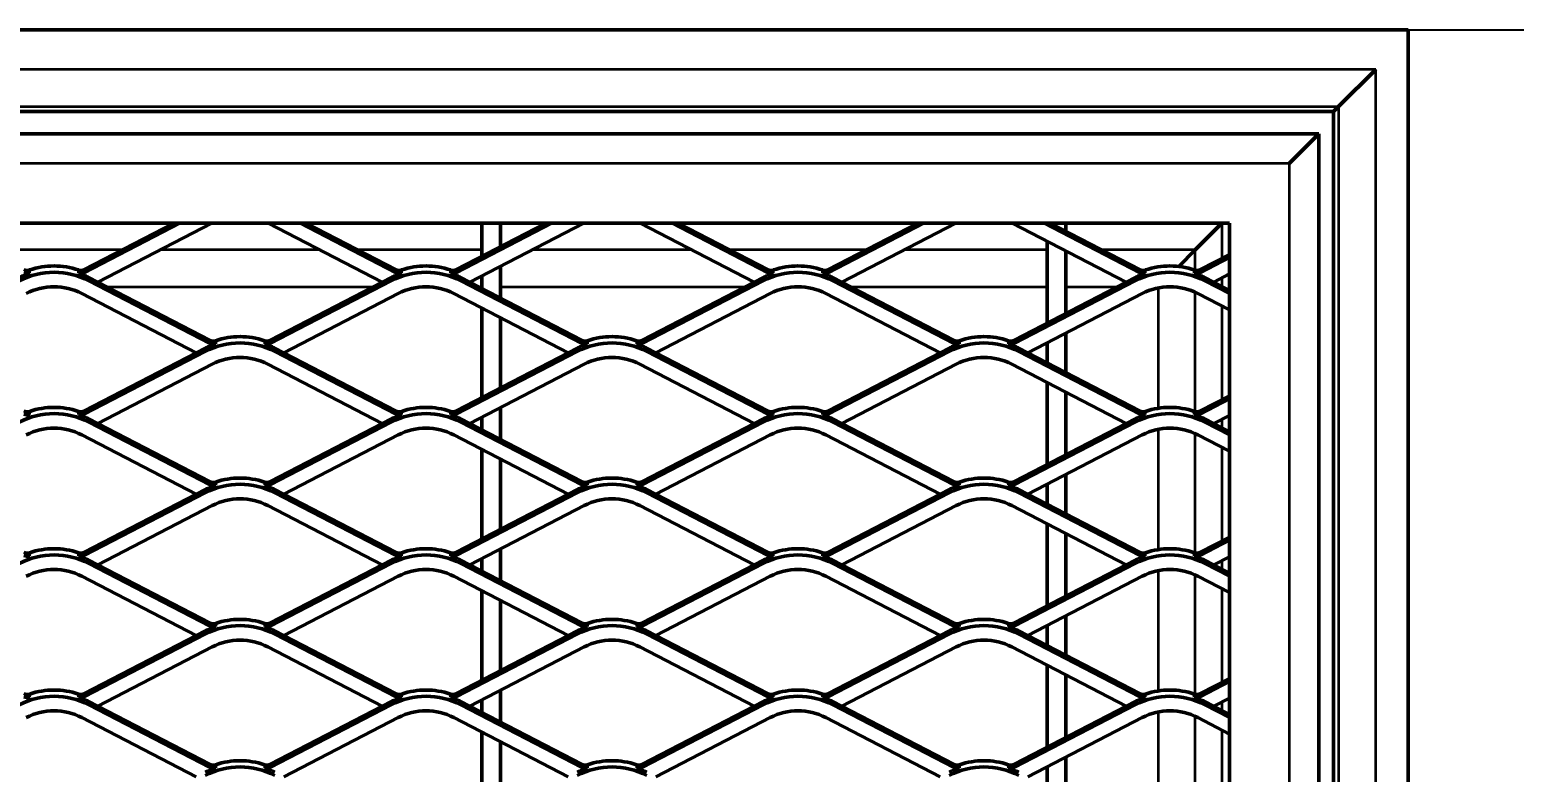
# Model space of a CAD drawing. Header units: millimetres. Extents: x 0 to 1485, y 0 to 1050.
# Drawn here: x 521.4 to 721, y 686.2 to 786 of the extents above; entities that cross this region are included whole.
import ezdxf

# ---------------------------------------------------------------- set-up
doc = ezdxf.new("R2010")
doc.units = ezdxf.units.MM
doc.header["$LTSCALE"] = 2.5
for name, color, linetype, lineweight in [('Bemaßung (ISO)', 7, 'Continuous', 25), ('Sichtbar (ISO)', 7, 'Continuous', 50), ('Sichtbar schmal (ISO)', 7, 'Continuous', 35)]:
    doc.layers.add(name, color=color, linetype=linetype, lineweight=lineweight)
doc.styles.add('TXT 3_5', font='isocpeur.ttf')
doc.dimstyles.new('Anrin Standard (DIN)', dxfattribs={"dimscale": 2.5, "dimtxt": 3.5, "dimasz": 2.5, "dimexe": 2, "dimexo": 0, "dimgap": 0.8, "dimtad": 1, "dimrnd": 1e-08, "dimtxsty": 'TXT 3_5', "dimcen": 0.09, "dimdle": 10, "dimclrd": 256, "dimclre": 256, "dimclrt": 256, "dimadec": 0, "dimazin": 2, "dimtfac": 0.714286, "dimtmove": 0, "dimatfit": 3, "dimfxl": 1, "dimtolj": 1, "dimlwd": -1, "dimlwe": -1, "dimarcsym": 0})

# ---------------------------------------------------------------- blocks, each defined once
blk = doc.blocks.new('*D18')
at = {"layer": 'Bemaßung (ISO)', "transparency": 16777216}
for p, q in [((706.71, 786.01), (754.21, 786.01)), ((749.21, 392.26), (749.21, 779.76)), ((706.71, 386.01), (754.21, 386.01))]:
    blk.add_line(p, q, dxfattribs=at)
for points in [[(748.17, 779.76), (750.26, 779.76), (749.21, 786.01)], [(748.17, 392.26), (750.26, 392.26), (749.21, 386.01)]]:
    blk.add_solid(points, dxfattribs=at)
at = {"layer": 'Defpoints', "color": 0, "transparency": 16777216}
for p in [(706.71, 786.01), (749.21, 786.01), (706.71, 386.01)]:
    blk.add_point(p, dxfattribs=at)
at = {"layer": 'Bemaßung (ISO)', "transparency": 16777216, "insert": (738.46, 577.26), "char_height": 8.75, "attachment_point": 1, "rotation": 90, "style": 'TXT 3_5'}
blk.add_mtext('\\A1;400', dxfattribs=at)

msp = doc.modelspace()

# ---------------------------------------------------------------- linework, layer by layer
at = {"layer": 'Sichtbar (ISO)'}
for p, q in [((706.7145, 786.0145), (108.7145, 786.0145)), ((706.7145, 386.0145), (706.7145, 786.0145)), ((702.3742, 780.6742), (697.3789, 775.679)), ((118.7145, 775.0145), (696.7145, 775.0145)), ((697.3789, 775.679), (696.7145, 775.0145)), ((696.7145, 775.0145), (696.7145, 397.0145)), ((694.7145, 772.0145), (120.7145, 772.0145)), ((690.7145, 768.0145), (694.7145, 772.0145)), ((694.7145, 772.0145), (694.7145, 400.0145)), ((682.7145, 760.0145), (132.7145, 760.0145)), ((540.8284, 760.0145), (528.7828, 753.7732)), ((541.641, 760.0145), (528.7828, 753.3522)), ((530.5888, 752.0751), (545.9117, 760.0145)), ((553.5173, 760.0145), (568.8402, 752.0751)), ((570.6462, 753.3522), (557.788, 760.0145)), ((570.6462, 753.7732), (558.6006, 760.0145)), ((590.8284, 760.0145), (578.7828, 753.7732)), ((591.641, 760.0145), (578.7828, 753.3522)), ((580.5888, 752.0751), (595.9117, 760.0145)), ((582.2145, 755.5513), (582.2145, 760.0145)), ((584.7145, 760.0145), (584.7145, 756.8467)), ((603.5173, 760.0145), (618.8402, 752.0751)), ((620.6462, 753.3522), (607.788, 760.0145)), ((620.6462, 753.7732), (608.6006, 760.0145)), ((640.8284, 760.0145), (628.7828, 753.7732)), ((641.641, 760.0145), (628.7828, 753.3522)), ((630.5888, 752.0751), (645.9117, 760.0145)), ((653.5173, 760.0145), (668.8402, 752.0751)), ((670.6462, 753.3522), (657.788, 760.0145)), ((670.6462, 753.7732), (658.6006, 760.0145)), ((660.7145, 760.0145), (660.7145, 758.9193)), ((678.1138, 756.4139), (681.6896, 759.9896)), ((681.7145, 760.0145), (681.6896, 759.9896)), ((682.7145, 760.0145), (682.7145, 412.0145)), ((658.2145, 746.5695), (658.2145, 757.5807)), ((678.1138, 756.4139), (675.8844, 754.1845)), ((660.7145, 756.2854), (660.7145, 747.8648)), ((682.7145, 755.8104), (678.7828, 753.7732)), ((682.7145, 755.3894), (678.7828, 753.3522)), ((530.5888, 752.0751), (529.3976, 752.6923)), ((570.0314, 752.6923), (568.8402, 752.0751)), ((580.5888, 752.0751), (579.3976, 752.6923)), ((582.2145, 751.2327), (582.2145, 752.9175)), ((584.7145, 754.2128), (584.7145, 749.9374)), ((620.0314, 752.6923), (618.8402, 752.0751)), ((630.5888, 752.0751), (629.3976, 752.6923)), ((670.0314, 752.6923), (668.8402, 752.0751)), ((680.5888, 752.0751), (679.3976, 752.6923)), ((680.5888, 752.0751), (682.7145, 753.1765)), ((543.8402, 742.5751), (528.461, 750.5437)), ((529.3976, 752.2713), (545.6462, 743.8522)), ((545.6462, 744.2732), (530.5888, 752.0751)), ((553.7828, 743.8522), (570.0314, 752.2713)), ((568.8402, 752.0751), (553.7828, 744.2732)), ((570.9681, 750.5437), (555.5888, 742.5751)), ((593.8402, 742.5751), (578.461, 750.5437)), ((579.3976, 752.2713), (595.6462, 743.8522)), ((595.6462, 744.2732), (580.5888, 752.0751)), ((603.7828, 743.8522), (620.0314, 752.2713)), ((618.8402, 752.0751), (603.7828, 744.2732)), ((620.9681, 750.5437), (605.5888, 742.5751)), ((643.8402, 742.5751), (628.461, 750.5437)), ((629.3976, 752.2713), (645.6462, 743.8522)), ((645.6462, 744.2732), (630.5888, 752.0751)), ((653.7828, 743.8522), (670.0314, 752.2713)), ((668.8402, 752.0751), (653.7828, 744.2732)), ((670.9681, 750.5437), (655.5888, 742.5751)), ((682.7145, 748.3398), (678.461, 750.5437)), ((679.3976, 752.2713), (682.7145, 750.5526)), ((682.7145, 750.9737), (680.5888, 752.0751)), ((582.2145, 736.5513), (582.2145, 748.5989)), ((584.7145, 747.3035), (584.7145, 737.8467)), ((660.7145, 745.231), (660.7145, 739.9193)), ((545.0314, 742.7713), (528.7828, 734.3522)), ((543.8402, 742.5751), (528.7828, 734.7732)), ((545.0314, 743.1923), (543.8402, 742.5751)), ((555.5888, 742.5751), (554.3976, 743.1923)), ((570.6462, 734.3522), (554.3976, 742.7713)), ((570.6462, 734.7732), (555.5888, 742.5751)), ((595.0314, 742.7713), (578.7828, 734.3522)), ((593.8402, 742.5751), (578.7828, 734.7732)), ((595.0314, 743.1923), (593.8402, 742.5751)), ((605.5888, 742.5751), (604.3976, 743.1923)), ((620.6462, 734.3522), (604.3976, 742.7713)), ((620.6462, 734.7732), (605.5888, 742.5751)), ((645.0314, 742.7713), (628.7828, 734.3522)), ((643.8402, 742.5751), (628.7828, 734.7732)), ((645.0314, 743.1923), (643.8402, 742.5751)), ((655.5888, 742.5751), (654.3976, 743.1923)), ((670.6462, 734.3522), (654.3976, 742.7713)), ((670.6462, 734.7732), (655.5888, 742.5751)), ((658.2145, 741.2146), (658.2145, 743.9356)), ((530.5888, 733.0751), (545.9681, 741.0437)), ((553.461, 741.0437), (568.8402, 733.0751)), ((580.5888, 733.0751), (595.9681, 741.0437)), ((603.461, 741.0437), (618.8402, 733.0751)), ((630.5888, 733.0751), (645.9681, 741.0437)), ((653.461, 741.0437), (668.8402, 733.0751)), ((658.2145, 727.5695), (658.2145, 738.5807)), ((660.7145, 737.2854), (660.7145, 728.8648)), ((682.7145, 736.8104), (678.7828, 734.7732)), ((682.7145, 736.3894), (678.7828, 734.3522)), ((584.7145, 735.2128), (584.7145, 730.9374)), ((530.5888, 733.0751), (529.3976, 733.6923)), ((529.3976, 733.2713), (545.6462, 724.8522)), ((545.6462, 725.2732), (530.5888, 733.0751)), ((553.7828, 724.8522), (570.0314, 733.2713)), ((568.8402, 733.0751), (553.7828, 725.2732)), ((570.0314, 733.6923), (568.8402, 733.0751)), ((580.5888, 733.0751), (579.3976, 733.6923)), ((579.3976, 733.2713), (595.6462, 724.8522)), ((595.6462, 725.2732), (580.5888, 733.0751)), ((582.2145, 732.2327), (582.2145, 733.9175)), ((603.7828, 724.8522), (620.0314, 733.2713)), ((618.8402, 733.0751), (603.7828, 725.2732)), ((620.0314, 733.6923), (618.8402, 733.0751)), ((630.5888, 733.0751), (629.3976, 733.6923)), ((629.3976, 733.2713), (645.6462, 724.8522)), ((645.6462, 725.2732), (630.5888, 733.0751)), ((653.7828, 724.8522), (670.0314, 733.2713)), ((668.8402, 733.0751), (653.7828, 725.2732)), ((670.0314, 733.6923), (668.8402, 733.0751)), ((680.5888, 733.0751), (679.3976, 733.6923)), ((679.3976, 733.2713), (682.7145, 731.5526)), ((680.5888, 733.0751), (682.7145, 734.1765)), ((682.7145, 731.9737), (680.5888, 733.0751)), ((543.8402, 723.5751), (528.461, 731.5437)), ((570.9681, 731.5437), (555.5888, 723.5751)), ((593.8402, 723.5751), (578.461, 731.5437)), ((620.9681, 731.5437), (605.5888, 723.5751)), ((643.8402, 723.5751), (628.461, 731.5437)), ((670.9681, 731.5437), (655.5888, 723.5751)), ((682.7145, 729.3398), (678.461, 731.5437)), ((582.2145, 717.5513), (582.2145, 729.5989)), ((584.7145, 728.3035), (584.7145, 718.8467)), ((658.2145, 722.2146), (658.2145, 724.9356)), ((660.7145, 726.231), (660.7145, 720.9193)), ((545.0314, 723.7713), (528.7828, 715.3522)), ((543.8402, 723.5751), (528.7828, 715.7732)), ((545.0314, 724.1923), (543.8402, 723.5751)), ((555.5888, 723.5751), (554.3976, 724.1923)), ((570.6462, 715.3522), (554.3976, 723.7713)), ((570.6462, 715.7732), (555.5888, 723.5751)), ((595.0314, 723.7713), (578.7828, 715.3522)), ((593.8402, 723.5751), (578.7828, 715.7732)), ((595.0314, 724.1923), (593.8402, 723.5751)), ((605.5888, 723.5751), (604.3976, 724.1923)), ((620.6462, 715.3522), (604.3976, 723.7713)), ((620.6462, 715.7732), (605.5888, 723.5751)), ((645.0314, 723.7713), (628.7828, 715.3522)), ((643.8402, 723.5751), (628.7828, 715.7732)), ((645.0314, 724.1923), (643.8402, 723.5751)), ((655.5888, 723.5751), (654.3976, 724.1923)), ((670.6462, 715.3522), (654.3976, 723.7713)), ((670.6462, 715.7732), (655.5888, 723.5751)), ((530.5888, 714.0751), (545.9681, 722.0437)), ((553.461, 722.0437), (568.8402, 714.0751)), ((580.5888, 714.0751), (595.9681, 722.0437)), ((603.461, 722.0437), (618.8402, 714.0751)), ((630.5888, 714.0751), (645.9681, 722.0437)), ((653.461, 722.0437), (668.8402, 714.0751)), ((658.2145, 708.5695), (658.2145, 719.5807)), ((660.7145, 718.2854), (660.7145, 709.8648)), ((682.7145, 717.8104), (678.7828, 715.7732)), ((682.7145, 717.3894), (678.7828, 715.3522)), ((530.5888, 714.0751), (529.3976, 714.6923)), ((570.0314, 714.6923), (568.8402, 714.0751)), ((580.5888, 714.0751), (579.3976, 714.6923)), ((582.2145, 713.2327), (582.2145, 714.9175)), ((584.7145, 716.2128), (584.7145, 711.9374)), ((620.0314, 714.6923), (618.8402, 714.0751)), ((630.5888, 714.0751), (629.3976, 714.6923)), ((670.0314, 714.6923), (668.8402, 714.0751)), ((680.5888, 714.0751), (679.3976, 714.6923)), ((680.5888, 714.0751), (682.7145, 715.1765)), ((543.8402, 704.5751), (528.461, 712.5437)), ((529.3976, 714.2713), (545.6462, 705.8522)), ((545.6462, 706.2732), (530.5888, 714.0751)), ((553.7828, 705.8522), (570.0314, 714.2713)), ((568.8402, 714.0751), (553.7828, 706.2732)), ((570.9681, 712.5437), (555.5888, 704.5751)), ((593.8402, 704.5751), (578.461, 712.5437)), ((579.3976, 714.2713), (595.6462, 705.8522)), ((595.6462, 706.2732), (580.5888, 714.0751)), ((603.7828, 705.8522), (620.0314, 714.2713)), ((618.8402, 714.0751), (603.7828, 706.2732)), ((620.9681, 712.5437), (605.5888, 704.5751)), ((643.8402, 704.5751), (628.461, 712.5437)), ((629.3976, 714.2713), (645.6462, 705.8522)), ((645.6462, 706.2732), (630.5888, 714.0751)), ((653.7828, 705.8522), (670.0314, 714.2713)), ((668.8402, 714.0751), (653.7828, 706.2732)), ((670.9681, 712.5437), (655.5888, 704.5751)), ((682.7145, 710.3398), (678.461, 712.5437)), ((679.3976, 714.2713), (682.7145, 712.5526)), ((682.7145, 712.9737), (680.5888, 714.0751)), ((582.2145, 698.5513), (582.2145, 710.5989)), ((584.7145, 709.3035), (584.7145, 699.8467)), ((660.7145, 707.231), (660.7145, 701.9193)), ((545.0314, 704.7713), (528.7828, 696.3522)), ((543.8402, 704.5751), (528.7828, 696.7732)), ((545.0314, 705.1923), (543.8402, 704.5751)), ((555.5888, 704.5751), (554.3976, 705.1923)), ((570.6462, 696.3522), (554.3976, 704.7713)), ((570.6462, 696.7732), (555.5888, 704.5751)), ((595.0314, 704.7713), (578.7828, 696.3522)), ((593.8402, 704.5751), (578.7828, 696.7732)), ((595.0314, 705.1923), (593.8402, 704.5751)), ((605.5888, 704.5751), (604.3976, 705.1923)), ((620.6462, 696.3522), (604.3976, 704.7713)), ((620.6462, 696.7732), (605.5888, 704.5751)), ((645.0314, 704.7713), (628.7828, 696.3522)), ((643.8402, 704.5751), (628.7828, 696.7732)), ((645.0314, 705.1923), (643.8402, 704.5751)), ((655.5888, 704.5751), (654.3976, 705.1923)), ((670.6462, 696.3522), (654.3976, 704.7713)), ((670.6462, 696.7732), (655.5888, 704.5751)), ((658.2145, 703.2146), (658.2145, 705.9356)), ((530.5888, 695.0751), (545.9681, 703.0437)), ((553.461, 703.0437), (568.8402, 695.0751)), ((580.5888, 695.0751), (595.9681, 703.0437)), ((603.461, 703.0437), (618.8402, 695.0751)), ((630.5888, 695.0751), (645.9681, 703.0437)), ((653.461, 703.0437), (668.8402, 695.0751)), ((658.2145, 689.5695), (658.2145, 700.5807)), ((660.7145, 699.2854), (660.7145, 690.8648)), ((682.7145, 698.8104), (678.7828, 696.7732)), ((584.7145, 697.2128), (584.7145, 692.9374)), ((682.7145, 698.3894), (678.7828, 696.3522)), ((530.5888, 695.0751), (529.3976, 695.6923)), ((529.3976, 695.2713), (545.6462, 686.8522)), ((545.6462, 687.2732), (530.5888, 695.0751)), ((553.7828, 686.8522), (570.0314, 695.2713)), ((568.8402, 695.0751), (553.7828, 687.2732)), ((570.0314, 695.6923), (568.8402, 695.0751)), ((580.5888, 695.0751), (579.3976, 695.6923)), ((579.3976, 695.2713), (595.6462, 686.8522)), ((595.6462, 687.2732), (580.5888, 695.0751)), ((582.2145, 694.2327), (582.2145, 695.9175)), ((603.7828, 686.8522), (620.0314, 695.2713)), ((618.8402, 695.0751), (603.7828, 687.2732)), ((620.0314, 695.6923), (618.8402, 695.0751)), ((630.5888, 695.0751), (629.3976, 695.6923)), ((629.3976, 695.2713), (645.6462, 686.8522)), ((645.6462, 687.2732), (630.5888, 695.0751)), ((653.7828, 686.8522), (670.0314, 695.2713)), ((668.8402, 695.0751), (653.7828, 687.2732)), ((670.0314, 695.6923), (668.8402, 695.0751)), ((680.5888, 695.0751), (679.3976, 695.6923)), ((679.3976, 695.2713), (682.7145, 693.5526)), ((680.5888, 695.0751), (682.7145, 696.1765)), ((682.7145, 693.9737), (680.5888, 695.0751)), ((543.8402, 685.5751), (528.461, 693.5437)), ((570.9681, 693.5437), (555.5888, 685.5751)), ((593.8402, 685.5751), (578.461, 693.5437)), ((620.9681, 693.5437), (605.5888, 685.5751)), ((643.8402, 685.5751), (628.461, 693.5437)), ((670.9681, 693.5437), (655.5888, 685.5751)), ((682.7145, 691.3398), (678.461, 693.5437)), ((582.2145, 679.5513), (582.2145, 691.5989)), ((584.7145, 690.3035), (584.7145, 680.8467)), ((658.2145, 684.2146), (658.2145, 686.9356)), ((660.7145, 688.231), (660.7145, 682.9193))]:
    msp.add_line(p, q, dxfattribs=at)
for centre, major_axis, start_param, end_param in [((524.7145, 744.4757), (-10, 0), 4.37897307, 5.04580489), ((574.7145, 744.4757), (-10, 0), 4.37897307, 5.04580489), ((624.7145, 744.4757), (-10, 0), 4.37897307, 5.04580489), ((674.7145, 744.4757), (-10, 0), 4.37897307, 5.04580489), ((524.7145, 743.6336), (10, 0), 1.08342274, 2.05816992), ((524.7145, 744.0547), (-10, 0), 5.04580489, 5.19976257), ((521.1145, 754.637), (-1, 0), 1.08342274, 1.90421224), ((521.1145, 754.216), (-1, 0), 1.08342274, 1.90421224), ((528.3145, 754.637), (-1, 0), 1.23738042, 2.05816992), ((528.3145, 754.216), (-1, 0), 1.23738042, 2.05816992), ((524.7145, 744.0547), (-10, 0), 4.22501539, 4.37897307), ((574.7145, 743.6336), (10, 0), 1.08342274, 2.05816992), ((574.7145, 744.0547), (-10, 0), 5.04580489, 5.19976257), ((571.1145, 754.637), (-1, 0), 1.08342274, 1.90421224), ((571.1145, 754.216), (-1, 0), 1.08342274, 1.90421224), ((578.3145, 754.637), (-1, 0), 1.23738042, 2.05816992), ((578.3145, 754.216), (-1, 0), 1.23738042, 2.05816992), ((574.7145, 744.0547), (-10, 0), 4.22501539, 4.37897307), ((624.7145, 743.6336), (10, 0), 1.08342274, 2.05816992), ((624.7145, 744.0547), (-10, 0), 5.04580489, 5.19976257), ((621.1145, 754.637), (-1, 0), 1.08342274, 1.90421224), ((621.1145, 754.216), (-1, 0), 1.08342274, 1.90421224), ((628.3145, 754.637), (-1, 0), 1.23738042, 2.05816992), ((628.3145, 754.216), (-1, 0), 1.23738042, 2.05816992), ((624.7145, 744.0547), (-10, 0), 4.22501539, 4.37897307), ((674.7145, 743.6336), (10, 0), 1.08342274, 2.05816992), ((674.7145, 744.0547), (-10, 0), 5.04580489, 5.19976257), ((671.1145, 754.637), (-1, 0), 1.08342274, 1.90421224), ((671.1145, 754.216), (-1, 0), 1.08342274, 1.90421224), ((678.3145, 754.637), (-1, 0), 1.23738042, 2.05816992), ((678.3145, 754.216), (-1, 0), 1.23738042, 2.05816992), ((674.7145, 744.0547), (-10, 0), 4.22501539, 4.37897307), ((524.7145, 743.6336), (-8, 0), 4.22501539, 5.19976257), ((574.7145, 743.6336), (-8, 0), 4.22501539, 5.19976257), ((624.7145, 743.6336), (-8, 0), 4.22501539, 5.19976257), ((674.7145, 743.6336), (-8, 0), 4.22501539, 5.19976257), ((549.7145, 734.9757), (-10, 0), 4.37897307, 5.04580489), ((599.7145, 734.9757), (-10, 0), 4.37897307, 5.04580489), ((649.7145, 734.9757), (-10, 0), 4.37897307, 5.04580489), ((549.7145, 734.1336), (-10, 0), 4.22501539, 5.19976257), ((549.7145, 734.5547), (-10, 0), 5.04580489, 5.19976257), ((546.1145, 745.137), (-1, 0), 1.08342274, 1.90421224), ((546.1145, 744.716), (1, 0), 4.22501539, 5.04580489), ((553.3145, 745.137), (-1, 0), 1.23738042, 2.05816992), ((553.3145, 744.716), (1, 0), 4.37897307, 5.19976257), ((549.7145, 734.5547), (-10, 0), 4.22501539, 4.37897307), ((599.7145, 734.1336), (-10, 0), 4.22501539, 5.19976257), ((599.7145, 734.5547), (-10, 0), 5.04580489, 5.19976257), ((596.1145, 745.137), (-1, 0), 1.08342274, 1.90421224), ((596.1145, 744.716), (1, 0), 4.22501539, 5.04580489), ((603.3145, 745.137), (-1, 0), 1.23738042, 2.05816992), ((603.3145, 744.716), (1, 0), 4.37897307, 5.19976257), ((599.7145, 734.5547), (-10, 0), 4.22501539, 4.37897307), ((649.7145, 734.1336), (-10, 0), 4.22501539, 5.19976257), ((649.7145, 734.5547), (-10, 0), 5.04580489, 5.19976257), ((646.1145, 745.137), (-1, 0), 1.08342274, 1.90421224), ((646.1145, 744.716), (1, 0), 4.22501539, 5.04580489), ((653.3145, 745.137), (-1, 0), 1.23738042, 2.05816992), ((653.3145, 744.716), (1, 0), 4.37897307, 5.19976257), ((649.7145, 734.5547), (-10, 0), 4.22501539, 4.37897307), ((549.7145, 734.1336), (8, 0), 1.08342274, 2.05816992), ((599.7145, 734.1336), (8, 0), 1.08342274, 2.05816992), ((649.7145, 734.1336), (8, 0), 1.08342274, 2.05816992), ((524.7145, 724.6336), (10, 0), 1.08342274, 2.05816992), ((521.1145, 735.637), (-1, 0), 1.08342274, 1.90421224), ((524.7145, 725.4757), (-10, 0), 4.37897307, 5.04580489), ((528.3145, 735.637), (-1, 0), 1.23738042, 2.05816992), ((574.7145, 724.6336), (10, 0), 1.08342274, 2.05816992), ((571.1145, 735.637), (-1, 0), 1.08342274, 1.90421224), ((574.7145, 725.4757), (-10, 0), 4.37897307, 5.04580489), ((578.3145, 735.637), (-1, 0), 1.23738042, 2.05816992), ((624.7145, 724.6336), (10, 0), 1.08342274, 2.05816992), ((621.1145, 735.637), (-1, 0), 1.08342274, 1.90421224), ((624.7145, 725.4757), (-10, 0), 4.37897307, 5.04580489), ((628.3145, 735.637), (-1, 0), 1.23738042, 2.05816992), ((674.7145, 724.6336), (10, 0), 1.08342274, 2.05816992), ((671.1145, 735.637), (-1, 0), 1.08342274, 1.90421224), ((674.7145, 725.4757), (-10, 0), 4.37897307, 5.04580489), ((678.3145, 735.637), (-1, 0), 1.23738042, 2.05816992), ((521.1145, 735.216), (-1, 0), 1.08342274, 1.90421224), ((524.7145, 724.6336), (-8, 0), 4.22501539, 5.19976257), ((528.3145, 735.216), (-1, 0), 1.23738042, 2.05816992), ((524.7145, 725.0547), (-10, 0), 4.22501539, 4.37897307), ((574.7145, 725.0547), (-10, 0), 5.04580489, 5.19976257), ((571.1145, 735.216), (-1, 0), 1.08342274, 1.90421224), ((574.7145, 724.6336), (-8, 0), 4.22501539, 5.19976257), ((578.3145, 735.216), (-1, 0), 1.23738042, 2.05816992), ((574.7145, 725.0547), (-10, 0), 4.22501539, 4.37897307), ((624.7145, 725.0547), (-10, 0), 5.04580489, 5.19976257), ((621.1145, 735.216), (-1, 0), 1.08342274, 1.90421224), ((624.7145, 724.6336), (-8, 0), 4.22501539, 5.19976257), ((628.3145, 735.216), (-1, 0), 1.23738042, 2.05816992), ((624.7145, 725.0547), (-10, 0), 4.22501539, 4.37897307), ((674.7145, 725.0547), (-10, 0), 5.04580489, 5.19976257), ((671.1145, 735.216), (-1, 0), 1.08342274, 1.90421224), ((674.7145, 724.6336), (-8, 0), 4.22501539, 5.19976257), ((678.3145, 735.216), (-1, 0), 1.23738042, 2.05816992), ((674.7145, 725.0547), (-10, 0), 4.22501539, 4.37897307), ((549.7145, 715.1336), (-10, 0), 4.22501539, 5.19976257), ((549.7145, 715.5547), (-10, 0), 5.04580489, 5.19976257), ((546.1145, 726.137), (-1, 0), 1.08342274, 1.90421224), ((546.1145, 725.716), (1, 0), 4.22501539, 5.04580489), ((549.7145, 715.9757), (-10, 0), 4.37897307, 5.04580489), ((553.3145, 726.137), (-1, 0), 1.23738042, 2.05816992), ((553.3145, 725.716), (1, 0), 4.37897307, 5.19976257), ((549.7145, 715.5547), (-10, 0), 4.22501539, 4.37897307), ((599.7145, 715.1336), (-10, 0), 4.22501539, 5.19976257), ((599.7145, 715.5547), (-10, 0), 5.04580489, 5.19976257), ((596.1145, 726.137), (-1, 0), 1.08342274, 1.90421224), ((596.1145, 725.716), (1, 0), 4.22501539, 5.04580489), ((599.7145, 715.9757), (-10, 0), 4.37897307, 5.04580489), ((603.3145, 726.137), (-1, 0), 1.23738042, 2.05816992), ((603.3145, 725.716), (1, 0), 4.37897307, 5.19976257), ((599.7145, 715.5547), (-10, 0), 4.22501539, 4.37897307), ((649.7145, 715.1336), (-10, 0), 4.22501539, 5.19976257), ((649.7145, 715.5547), (-10, 0), 5.04580489, 5.19976257), ((646.1145, 726.137), (-1, 0), 1.08342274, 1.90421224), ((646.1145, 725.716), (1, 0), 4.22501539, 5.04580489), ((649.7145, 715.9757), (-10, 0), 4.37897307, 5.04580489), ((653.3145, 726.137), (-1, 0), 1.23738042, 2.05816992), ((653.3145, 725.716), (1, 0), 4.37897307, 5.19976257), ((649.7145, 715.5547), (-10, 0), 4.22501539, 4.37897307), ((549.7145, 715.1336), (8, 0), 1.08342274, 2.05816992), ((599.7145, 715.1336), (8, 0), 1.08342274, 2.05816992), ((649.7145, 715.1336), (8, 0), 1.08342274, 2.05816992), ((524.7145, 706.4757), (-10, 0), 4.37897307, 5.04580489), ((574.7145, 706.4757), (-10, 0), 4.37897307, 5.04580489), ((624.7145, 706.4757), (-10, 0), 4.37897307, 5.04580489), ((674.7145, 706.4757), (-10, 0), 4.37897307, 5.04580489), ((524.7145, 705.6336), (10, 0), 1.08342274, 2.05816992), ((521.1145, 716.637), (-1, 0), 1.08342274, 1.90421224), ((521.1145, 716.216), (-1, 0), 1.08342274, 1.90421224), ((528.3145, 716.637), (-1, 0), 1.23738042, 2.05816992), ((528.3145, 716.216), (-1, 0), 1.23738042, 2.05816992), ((524.7145, 706.0547), (-10, 0), 4.22501539, 4.37897307), ((574.7145, 705.6336), (10, 0), 1.08342274, 2.05816992), ((574.7145, 706.0547), (-10, 0), 5.04580489, 5.19976257), ((571.1145, 716.637), (-1, 0), 1.08342274, 1.90421224), ((571.1145, 716.216), (-1, 0), 1.08342274, 1.90421224), ((578.3145, 716.637), (-1, 0), 1.23738042, 2.05816992), ((578.3145, 716.216), (-1, 0), 1.23738042, 2.05816992), ((574.7145, 706.0547), (-10, 0), 4.22501539, 4.37897307), ((624.7145, 705.6336), (10, 0), 1.08342274, 2.05816992), ((624.7145, 706.0547), (-10, 0), 5.04580489, 5.19976257), ((621.1145, 716.637), (-1, 0), 1.08342274, 1.90421224), ((621.1145, 716.216), (-1, 0), 1.08342274, 1.90421224), ((628.3145, 716.637), (-1, 0), 1.23738042, 2.05816992), ((628.3145, 716.216), (-1, 0), 1.23738042, 2.05816992), ((624.7145, 706.0547), (-10, 0), 4.22501539, 4.37897307), ((674.7145, 705.6336), (10, 0), 1.08342274, 2.05816992), ((674.7145, 706.0547), (-10, 0), 5.04580489, 5.19976257), ((671.1145, 716.637), (-1, 0), 1.08342274, 1.90421224), ((671.1145, 716.216), (-1, 0), 1.08342274, 1.90421224), ((678.3145, 716.637), (-1, 0), 1.23738042, 2.05816992), ((678.3145, 716.216), (-1, 0), 1.23738042, 2.05816992), ((674.7145, 706.0547), (-10, 0), 4.22501539, 4.37897307), ((524.7145, 705.6336), (-8, 0), 4.22501539, 5.19976257), ((574.7145, 705.6336), (-8, 0), 4.22501539, 5.19976257), ((624.7145, 705.6336), (-8, 0), 4.22501539, 5.19976257), ((674.7145, 705.6336), (-8, 0), 4.22501539, 5.19976257), ((549.7145, 696.9757), (-10, 0), 4.37897307, 5.04580489), ((599.7145, 696.9757), (-10, 0), 4.37897307, 5.04580489), ((649.7145, 696.9757), (-10, 0), 4.37897307, 5.04580489), ((549.7145, 696.1336), (-10, 0), 4.22501539, 5.19976257), ((549.7145, 696.5547), (-10, 0), 5.04580489, 5.19976257), ((546.1145, 707.137), (-1, 0), 1.08342274, 1.90421224), ((546.1145, 706.716), (1, 0), 4.22501539, 5.04580489), ((553.3145, 707.137), (-1, 0), 1.23738042, 2.05816992), ((553.3145, 706.716), (1, 0), 4.37897307, 5.19976257), ((549.7145, 696.5547), (-10, 0), 4.22501539, 4.37897307), ((599.7145, 696.1336), (-10, 0), 4.22501539, 5.19976257), ((599.7145, 696.5547), (-10, 0), 5.04580489, 5.19976257), ((596.1145, 707.137), (-1, 0), 1.08342274, 1.90421224), ((596.1145, 706.716), (1, 0), 4.22501539, 5.04580489), ((603.3145, 707.137), (-1, 0), 1.23738042, 2.05816992), ((603.3145, 706.716), (1, 0), 4.37897307, 5.19976257), ((599.7145, 696.5547), (-10, 0), 4.22501539, 4.37897307), ((649.7145, 696.1336), (-10, 0), 4.22501539, 5.19976257), ((649.7145, 696.5547), (-10, 0), 5.04580489, 5.19976257), ((646.1145, 707.137), (-1, 0), 1.08342274, 1.90421224), ((646.1145, 706.716), (1, 0), 4.22501539, 5.04580489), ((653.3145, 707.137), (-1, 0), 1.23738042, 2.05816992), ((653.3145, 706.716), (1, 0), 4.37897307, 5.19976257), ((649.7145, 696.5547), (-10, 0), 4.22501539, 4.37897307), ((549.7145, 696.1336), (8, 0), 1.08342274, 2.05816992), ((599.7145, 696.1336), (8, 0), 1.08342274, 2.05816992), ((649.7145, 696.1336), (8, 0), 1.08342274, 2.05816992), ((524.7145, 686.6336), (10, 0), 1.08342274, 2.05816992), ((521.1145, 697.637), (-1, 0), 1.08342274, 1.90421224), ((524.7145, 687.4757), (-10, 0), 4.37897307, 5.04580489), ((528.3145, 697.637), (-1, 0), 1.23738042, 2.05816992), ((574.7145, 686.6336), (10, 0), 1.08342274, 2.05816992), ((571.1145, 697.637), (-1, 0), 1.08342274, 1.90421224), ((574.7145, 687.4757), (-10, 0), 4.37897307, 5.04580489), ((578.3145, 697.637), (-1, 0), 1.23738042, 2.05816992), ((624.7145, 686.6336), (10, 0), 1.08342274, 2.05816992), ((621.1145, 697.637), (-1, 0), 1.08342274, 1.90421224), ((624.7145, 687.4757), (-10, 0), 4.37897307, 5.04580489), ((628.3145, 697.637), (-1, 0), 1.23738042, 2.05816992), ((674.7145, 686.6336), (10, 0), 1.08342274, 2.05816992), ((671.1145, 697.637), (-1, 0), 1.08342274, 1.90421224), ((674.7145, 687.4757), (-10, 0), 4.37897307, 5.04580489), ((678.3145, 697.637), (-1, 0), 1.23738042, 2.05816992), ((521.1145, 697.216), (-1, 0), 1.08342274, 1.90421224), ((524.7145, 686.6336), (-8, 0), 4.22501539, 5.19976257), ((528.3145, 697.216), (-1, 0), 1.23738042, 2.05816992), ((524.7145, 687.0547), (-10, 0), 4.22501539, 4.37897307), ((574.7145, 687.0547), (-10, 0), 5.04580489, 5.19976257), ((571.1145, 697.216), (-1, 0), 1.08342274, 1.90421224), ((574.7145, 686.6336), (-8, 0), 4.22501539, 5.19976257), ((578.3145, 697.216), (-1, 0), 1.23738042, 2.05816992), ((574.7145, 687.0547), (-10, 0), 4.22501539, 4.37897307), ((624.7145, 687.0547), (-10, 0), 5.04580489, 5.19976257), ((621.1145, 697.216), (-1, 0), 1.08342274, 1.90421224), ((624.7145, 686.6336), (-8, 0), 4.22501539, 5.19976257), ((628.3145, 697.216), (-1, 0), 1.23738042, 2.05816992), ((624.7145, 687.0547), (-10, 0), 4.22501539, 4.37897307), ((674.7145, 687.0547), (-10, 0), 5.04580489, 5.19976257), ((671.1145, 697.216), (-1, 0), 1.08342274, 1.90421224), ((674.7145, 686.6336), (-8, 0), 4.22501539, 5.19976257), ((678.3145, 697.216), (-1, 0), 1.23738042, 2.05816992), ((674.7145, 687.0547), (-10, 0), 4.22501539, 4.37897307), ((549.7145, 677.1336), (-10, 0), 4.22501539, 5.19976257), ((549.7145, 677.5547), (-10, 0), 5.04580489, 5.19976257), ((546.1145, 688.137), (-1, 0), 1.08342274, 1.90421224), ((546.1145, 687.716), (1, 0), 4.22501539, 5.04580489), ((549.7145, 677.9757), (-10, 0), 4.37897307, 5.04580489), ((553.3145, 688.137), (-1, 0), 1.23738042, 2.05816992), ((553.3145, 687.716), (1, 0), 4.37897307, 5.19976257), ((549.7145, 677.5547), (-10, 0), 4.22501539, 4.37897307), ((599.7145, 677.1336), (-10, 0), 4.22501539, 5.19976257), ((599.7145, 677.5547), (-10, 0), 5.04580489, 5.19976257), ((596.1145, 688.137), (-1, 0), 1.08342274, 1.90421224), ((596.1145, 687.716), (1, 0), 4.22501539, 5.04580489), ((599.7145, 677.9757), (-10, 0), 4.37897307, 5.04580489), ((603.3145, 688.137), (-1, 0), 1.23738042, 2.05816992), ((603.3145, 687.716), (1, 0), 4.37897307, 5.19976257), ((599.7145, 677.5547), (-10, 0), 4.22501539, 4.37897307), ((649.7145, 677.1336), (-10, 0), 4.22501539, 5.19976257), ((649.7145, 677.5547), (-10, 0), 5.04580489, 5.19976257), ((646.1145, 688.137), (-1, 0), 1.08342274, 1.90421224), ((646.1145, 687.716), (1, 0), 4.22501539, 5.04580489), ((649.7145, 677.9757), (-10, 0), 4.37897307, 5.04580489), ((653.3145, 688.137), (-1, 0), 1.23738042, 2.05816992), ((653.3145, 687.716), (1, 0), 4.37897307, 5.19976257), ((649.7145, 677.5547), (-10, 0), 4.22501539, 4.37897307)]:
    msp.add_ellipse(centre, major_axis=major_axis, ratio=0.97758819, start_param=start_param, end_param=end_param, dxfattribs=at)
at = {"layer": 'Sichtbar schmal (ISO)'}
for p, q in [((702.3742, 780.6742), (113.0548, 780.6742)), ((702.3742, 391.3549), (702.3742, 780.6742)), ((118.0501, 775.679), (697.3789, 775.679)), ((697.3789, 775.679), (697.3789, 396.3501)), ((690.7145, 768.0145), (124.7145, 768.0145)), ((690.7145, 768.0145), (690.7145, 404.0145)), ((508.7145, 759.9896), (540.7803, 759.9896)), ((545.8637, 759.9896), (553.5653, 759.9896)), ((558.6487, 759.9896), (582.2145, 759.9896)), ((584.7145, 759.9896), (590.7803, 759.9896)), ((595.8637, 759.9896), (603.5653, 759.9896)), ((608.6487, 759.9896), (640.7803, 759.9896)), ((645.8637, 759.9896), (653.5653, 759.9896)), ((660.7145, 759.9896), (681.6896, 759.9896)), ((681.6896, 759.9896), (681.6896, 755.2794)), ((533.8791, 756.4139), (515.5499, 756.4139)), ((560.4665, 756.4139), (538.9625, 756.4139)), ((582.2145, 756.4139), (565.5499, 756.4139)), ((610.4665, 756.4139), (588.9625, 756.4139)), ((633.8791, 756.4139), (615.5499, 756.4139)), ((658.2145, 756.4139), (638.9625, 756.4139)), ((678.1138, 756.4139), (665.5499, 756.4139)), ((678.1138, 753.6793), (678.1138, 756.4139)), ((521.4418, 753.2922), (521.4418, 753.7133)), ((527.9872, 753.2922), (527.9872, 753.7133)), ((528.7828, 753.3522), (528.7828, 753.7732)), ((529.3976, 752.6923), (529.3976, 752.2713)), ((570.0314, 752.6923), (570.0314, 752.2713)), ((570.6462, 753.3522), (570.6462, 753.7732)), ((571.4418, 753.2922), (571.4418, 753.7133)), ((577.9872, 753.2922), (577.9872, 753.7133)), ((578.7828, 753.3522), (578.7828, 753.7732)), ((579.3976, 752.6923), (579.3976, 752.2713)), ((620.0314, 752.6923), (620.0314, 752.2713)), ((620.6462, 753.3522), (620.6462, 753.7732)), ((621.4418, 753.2922), (621.4418, 753.7133)), ((627.9872, 753.2922), (627.9872, 753.7133)), ((628.7828, 753.3522), (628.7828, 753.7732)), ((629.3976, 752.6923), (629.3976, 752.2713)), ((670.0314, 752.6923), (670.0314, 752.2713)), ((670.6462, 753.3522), (670.6462, 753.7732)), ((671.4418, 753.2922), (671.4418, 753.7133)), ((677.9872, 753.2922), (677.9872, 753.7133)), ((678.7828, 753.3522), (678.7828, 753.7732)), ((679.3976, 752.6923), (679.3976, 752.2713)), ((681.6896, 752.6455), (681.6896, 751.5047)), ((524.1224, 751.4329), (525.3066, 751.4329)), ((531.8283, 751.4329), (567.6008, 751.4329)), ((574.1224, 751.4329), (575.3066, 751.4329)), ((581.8283, 751.4329), (582.2145, 751.4329)), ((584.7145, 751.4329), (617.6008, 751.4329)), ((624.1224, 751.4329), (625.3066, 751.4329)), ((631.8283, 751.4329), (658.2145, 751.4329)), ((660.7145, 751.4329), (667.6008, 751.4329)), ((673.1329, 751.3), (673.1329, 735.1286)), ((678.1138, 734.6793), (678.1138, 750.7132)), ((681.6896, 748.8708), (681.6896, 736.2794)), ((545.0314, 742.7713), (545.0314, 743.1923)), ((545.6462, 744.2732), (545.6462, 743.8522)), ((546.4418, 744.2133), (546.4418, 743.7922)), ((552.9872, 744.2133), (552.9872, 743.7922)), ((553.7828, 744.2732), (553.7828, 743.8522)), ((554.3976, 742.7713), (554.3976, 743.1923)), ((595.0314, 742.7713), (595.0314, 743.1923)), ((595.6462, 744.2732), (595.6462, 743.8522)), ((596.4418, 744.2133), (596.4418, 743.7922)), ((602.9872, 744.2133), (602.9872, 743.7922)), ((603.7828, 744.2732), (603.7828, 743.8522)), ((604.3976, 742.7713), (604.3976, 743.1923)), ((645.0314, 742.7713), (645.0314, 743.1923)), ((645.6462, 744.2732), (645.6462, 743.8522)), ((646.4418, 744.2133), (646.4418, 743.7922)), ((652.9872, 744.2133), (652.9872, 743.7922)), ((653.7828, 744.2732), (653.7828, 743.8522)), ((654.3976, 742.7713), (654.3976, 743.1923)), ((521.4418, 734.2922), (521.4418, 734.7133)), ((527.9872, 734.2922), (527.9872, 734.7133)), ((528.7828, 734.3522), (528.7828, 734.7732)), ((570.6462, 734.3522), (570.6462, 734.7732)), ((571.4418, 734.2922), (571.4418, 734.7133)), ((577.9872, 734.2922), (577.9872, 734.7133)), ((578.7828, 734.3522), (578.7828, 734.7732)), ((620.6462, 734.3522), (620.6462, 734.7732)), ((621.4418, 734.2922), (621.4418, 734.7133)), ((627.9872, 734.2922), (627.9872, 734.7133)), ((628.7828, 734.3522), (628.7828, 734.7732)), ((670.6462, 734.3522), (670.6462, 734.7732)), ((671.4418, 734.2922), (671.4418, 734.7133)), ((677.9872, 734.2922), (677.9872, 734.7133)), ((678.7828, 734.3522), (678.7828, 734.7732)), ((529.3976, 733.6923), (529.3976, 733.2713)), ((570.0314, 733.6923), (570.0314, 733.2713)), ((579.3976, 733.6923), (579.3976, 733.2713)), ((620.0314, 733.6923), (620.0314, 733.2713)), ((629.3976, 733.6923), (629.3976, 733.2713)), ((670.0314, 733.6923), (670.0314, 733.2713)), ((679.3976, 733.6923), (679.3976, 733.2713)), ((681.6896, 733.6455), (681.6896, 732.5047)), ((673.1329, 732.3), (673.1329, 716.1286)), ((678.1138, 715.6793), (678.1138, 731.7132)), ((681.6896, 729.8708), (681.6896, 717.2794)), ((545.6462, 725.2732), (545.6462, 724.8522)), ((546.4418, 725.2133), (546.4418, 724.7922)), ((552.9872, 725.2133), (552.9872, 724.7922)), ((553.7828, 725.2732), (553.7828, 724.8522)), ((595.6462, 725.2732), (595.6462, 724.8522)), ((596.4418, 725.2133), (596.4418, 724.7922)), ((602.9872, 725.2133), (602.9872, 724.7922)), ((603.7828, 725.2732), (603.7828, 724.8522)), ((645.6462, 725.2732), (645.6462, 724.8522)), ((646.4418, 725.2133), (646.4418, 724.7922)), ((652.9872, 725.2133), (652.9872, 724.7922)), ((653.7828, 725.2732), (653.7828, 724.8522)), ((545.0314, 723.7713), (545.0314, 724.1923)), ((554.3976, 723.7713), (554.3976, 724.1923)), ((595.0314, 723.7713), (595.0314, 724.1923)), ((604.3976, 723.7713), (604.3976, 724.1923)), ((645.0314, 723.7713), (645.0314, 724.1923)), ((654.3976, 723.7713), (654.3976, 724.1923)), ((521.4418, 715.2922), (521.4418, 715.7133)), ((527.9872, 715.2922), (527.9872, 715.7133)), ((528.7828, 715.3522), (528.7828, 715.7732)), ((529.3976, 714.6923), (529.3976, 714.2713)), ((570.0314, 714.6923), (570.0314, 714.2713)), ((570.6462, 715.3522), (570.6462, 715.7732)), ((571.4418, 715.2922), (571.4418, 715.7133)), ((577.9872, 715.2922), (577.9872, 715.7133)), ((578.7828, 715.3522), (578.7828, 715.7732)), ((579.3976, 714.6923), (579.3976, 714.2713)), ((620.0314, 714.6923), (620.0314, 714.2713)), ((620.6462, 715.3522), (620.6462, 715.7732)), ((621.4418, 715.2922), (621.4418, 715.7133)), ((627.9872, 715.2922), (627.9872, 715.7133)), ((628.7828, 715.3522), (628.7828, 715.7732)), ((629.3976, 714.6923), (629.3976, 714.2713)), ((670.0314, 714.6923), (670.0314, 714.2713)), ((670.6462, 715.3522), (670.6462, 715.7732)), ((671.4418, 715.2922), (671.4418, 715.7133)), ((677.9872, 715.2922), (677.9872, 715.7133)), ((678.7828, 715.3522), (678.7828, 715.7732)), ((679.3976, 714.6923), (679.3976, 714.2713)), ((681.6896, 714.6455), (681.6896, 713.5047)), ((673.1329, 713.3), (673.1329, 697.1286)), ((678.1138, 696.6793), (678.1138, 712.7132)), ((681.6896, 710.8708), (681.6896, 698.2794)), ((545.0314, 704.7713), (545.0314, 705.1923)), ((545.6462, 706.2732), (545.6462, 705.8522)), ((546.4418, 706.2133), (546.4418, 705.7922)), ((552.9872, 706.2133), (552.9872, 705.7922)), ((553.7828, 706.2732), (553.7828, 705.8522)), ((554.3976, 704.7713), (554.3976, 705.1923)), ((595.0314, 704.7713), (595.0314, 705.1923)), ((595.6462, 706.2732), (595.6462, 705.8522)), ((596.4418, 706.2133), (596.4418, 705.7922)), ((602.9872, 706.2133), (602.9872, 705.7922)), ((603.7828, 706.2732), (603.7828, 705.8522)), ((604.3976, 704.7713), (604.3976, 705.1923)), ((645.0314, 704.7713), (645.0314, 705.1923)), ((645.6462, 706.2732), (645.6462, 705.8522)), ((646.4418, 706.2133), (646.4418, 705.7922)), ((652.9872, 706.2133), (652.9872, 705.7922)), ((653.7828, 706.2732), (653.7828, 705.8522)), ((654.3976, 704.7713), (654.3976, 705.1923)), ((521.4418, 696.2922), (521.4418, 696.7133)), ((527.9872, 696.2922), (527.9872, 696.7133)), ((528.7828, 696.3522), (528.7828, 696.7732)), ((570.6462, 696.3522), (570.6462, 696.7732)), ((571.4418, 696.2922), (571.4418, 696.7133)), ((577.9872, 696.2922), (577.9872, 696.7133)), ((578.7828, 696.3522), (578.7828, 696.7732)), ((620.6462, 696.3522), (620.6462, 696.7732)), ((621.4418, 696.2922), (621.4418, 696.7133)), ((627.9872, 696.2922), (627.9872, 696.7133)), ((628.7828, 696.3522), (628.7828, 696.7732)), ((670.6462, 696.3522), (670.6462, 696.7732)), ((671.4418, 696.2922), (671.4418, 696.7133)), ((677.9872, 696.2922), (677.9872, 696.7133)), ((678.7828, 696.3522), (678.7828, 696.7732)), ((529.3976, 695.6923), (529.3976, 695.2713)), ((570.0314, 695.6923), (570.0314, 695.2713)), ((579.3976, 695.6923), (579.3976, 695.2713)), ((620.0314, 695.6923), (620.0314, 695.2713)), ((629.3976, 695.6923), (629.3976, 695.2713)), ((670.0314, 695.6923), (670.0314, 695.2713)), ((679.3976, 695.6923), (679.3976, 695.2713)), ((681.6896, 695.6455), (681.6896, 694.5047)), ((673.1329, 694.3), (673.1329, 678.1286)), ((678.1138, 677.6793), (678.1138, 693.7132)), ((681.6896, 691.8708), (681.6896, 679.2794)), ((545.6462, 687.2732), (545.6462, 686.8522)), ((546.4418, 687.2133), (546.4418, 686.7922)), ((552.9872, 687.2133), (552.9872, 686.7922)), ((553.7828, 687.2732), (553.7828, 686.8522)), ((595.6462, 687.2732), (595.6462, 686.8522)), ((596.4418, 687.2133), (596.4418, 686.7922)), ((602.9872, 687.2133), (602.9872, 686.7922)), ((603.7828, 687.2732), (603.7828, 686.8522)), ((645.6462, 687.2732), (645.6462, 686.8522)), ((646.4418, 687.2133), (646.4418, 686.7922)), ((652.9872, 687.2133), (652.9872, 686.7922)), ((653.7828, 687.2732), (653.7828, 686.8522))]:
    msp.add_line(p, q, dxfattribs=at)

# ---------------------------------------------------------------- dimensions: what is measured, and where the dimension line sits
at = {"layer": 'Bemaßung (ISO)'}
dim = msp.add_linear_dim(base=(749.2145, 786.0145), p1=(706.7145, 386.0145), p2=(706.7145, 786.0145), angle=90, dimstyle='Anrin Standard (DIN)', override={"dimgap": 0.8, "dimdec": 2, "dimtol": 0, "dimlim": 0, "dimtp": 0, "dimtm": 0, "dimtdec": 2, "dimtofl": 0, "dimatfit": 1}, dxfattribs=at)
dim.commit()
dim.dimension.update_dxf_attribs({"geometry": '*D18', "text_midpoint": (749.2145, 586.0145), "dimtype": 160})

doc.saveas('drawing.dxf')
